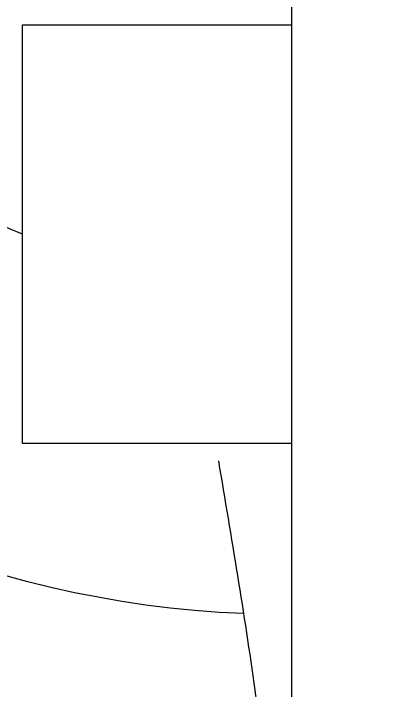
# Model space of a CAD drawing. Header units: millimetres. Extents: x 1464389 to 1998638, y -29162 to 256806.
# Drawn here: x 1957360.95 to 1957374.54, y 179641.15 to 179664.87 of the extents above; entities that cross this region are included whole.
import ezdxf

# ---------------------------------------------------------------- set-up
doc = ezdxf.new("R2010")
doc.units = ezdxf.units.MM
doc.header["$LTSCALE"] = 15
doc.layers.add('Furnitures', color=7, linetype='Continuous', lineweight=25, true_color=0x753b00)

# ---------------------------------------------------------------- blocks, each defined once
blk = doc.blocks.new('soket')
at = {"layer": 'Furnitures'}
blk.add_lwpolyline([(37526.8921, -27171.7532), (37525.7304, -27171.7532), (37525.7304, -27167.944), (37526.8921, -27167.944)], close=True, dxfattribs=at)
blk.add_lwpolyline([(37526.8921, -27170.0047), (37527.8028, -27170.0047), (37527.8028, -27168.5871), (37526.8921, -27168.5871)], dxfattribs=at)
for radius, start, end in [(3.492, 272.354, 249.0522), (2.3779, 292.0502, 218.9591)]:
    blk.add_arc((37526.9101, -27167.092), radius, start, end, dxfattribs=at)
at = {"layer": 'Furnitures', "start_tangent": (-0.4392, 0.898389)}
blk.add_spline([(37522.7157, -27166.1199), (37522.0449, -27168.2116), (37521.3433, -27170.3996), (37520.915, -27171.7354), (37520.4519, -27173.1793), (37519.5842, -27175.71), (37518.8247, -27178.2774), (37518.3506, -27180.2289), (37517.8069, -27183.2419), (37517.62, -27184.5286), (37517.3246, -27187.9721), (37517.3591, -27189.701), (37517.4084, -27190.391), (37517.674, -27192.4488), (37518.3256, -27193.7479), (37519.2923, -27194.8334), (37521.4868, -27195.8234), (37524.3402, -27195.5162), (37525.9336, -27194.4293), (37526.8072, -27193.2668), (37527.3378, -27191.2276), (37527.6879, -27189.1499), (37527.8245, -27187.5756), (37527.8529, -27185.4695), (37527.7589, -27183.8922), (37527.465, -27181.8061), (37527.2498, -27180.7748), (37527.1097, -27179.1511), (37526.9874, -27178.0046), (37526.7963, -27176.3492)], degree=3, dxfattribs=at)
at = {"layer": 'Furnitures'}
blk.add_spline([(37526.7963, -27176.3496), (37526.779, -27174.1421), (37526.8775, -27172.2131), (37527.0151, -27170.8402), (37527.1386, -27170.0641)], degree=3, dxfattribs=at)

msp = doc.modelspace()

# ---------------------------------------------------------------- block references
at = {"layer": 'Furnitures', "xscale": -10.34977498599392, "yscale": 10.34977498599392, "zscale": 10.34977498599392}
msp.add_blockref('soket', (2345765.577, 460853.242), dxfattribs=at)

doc.saveas('drawing.dxf')
